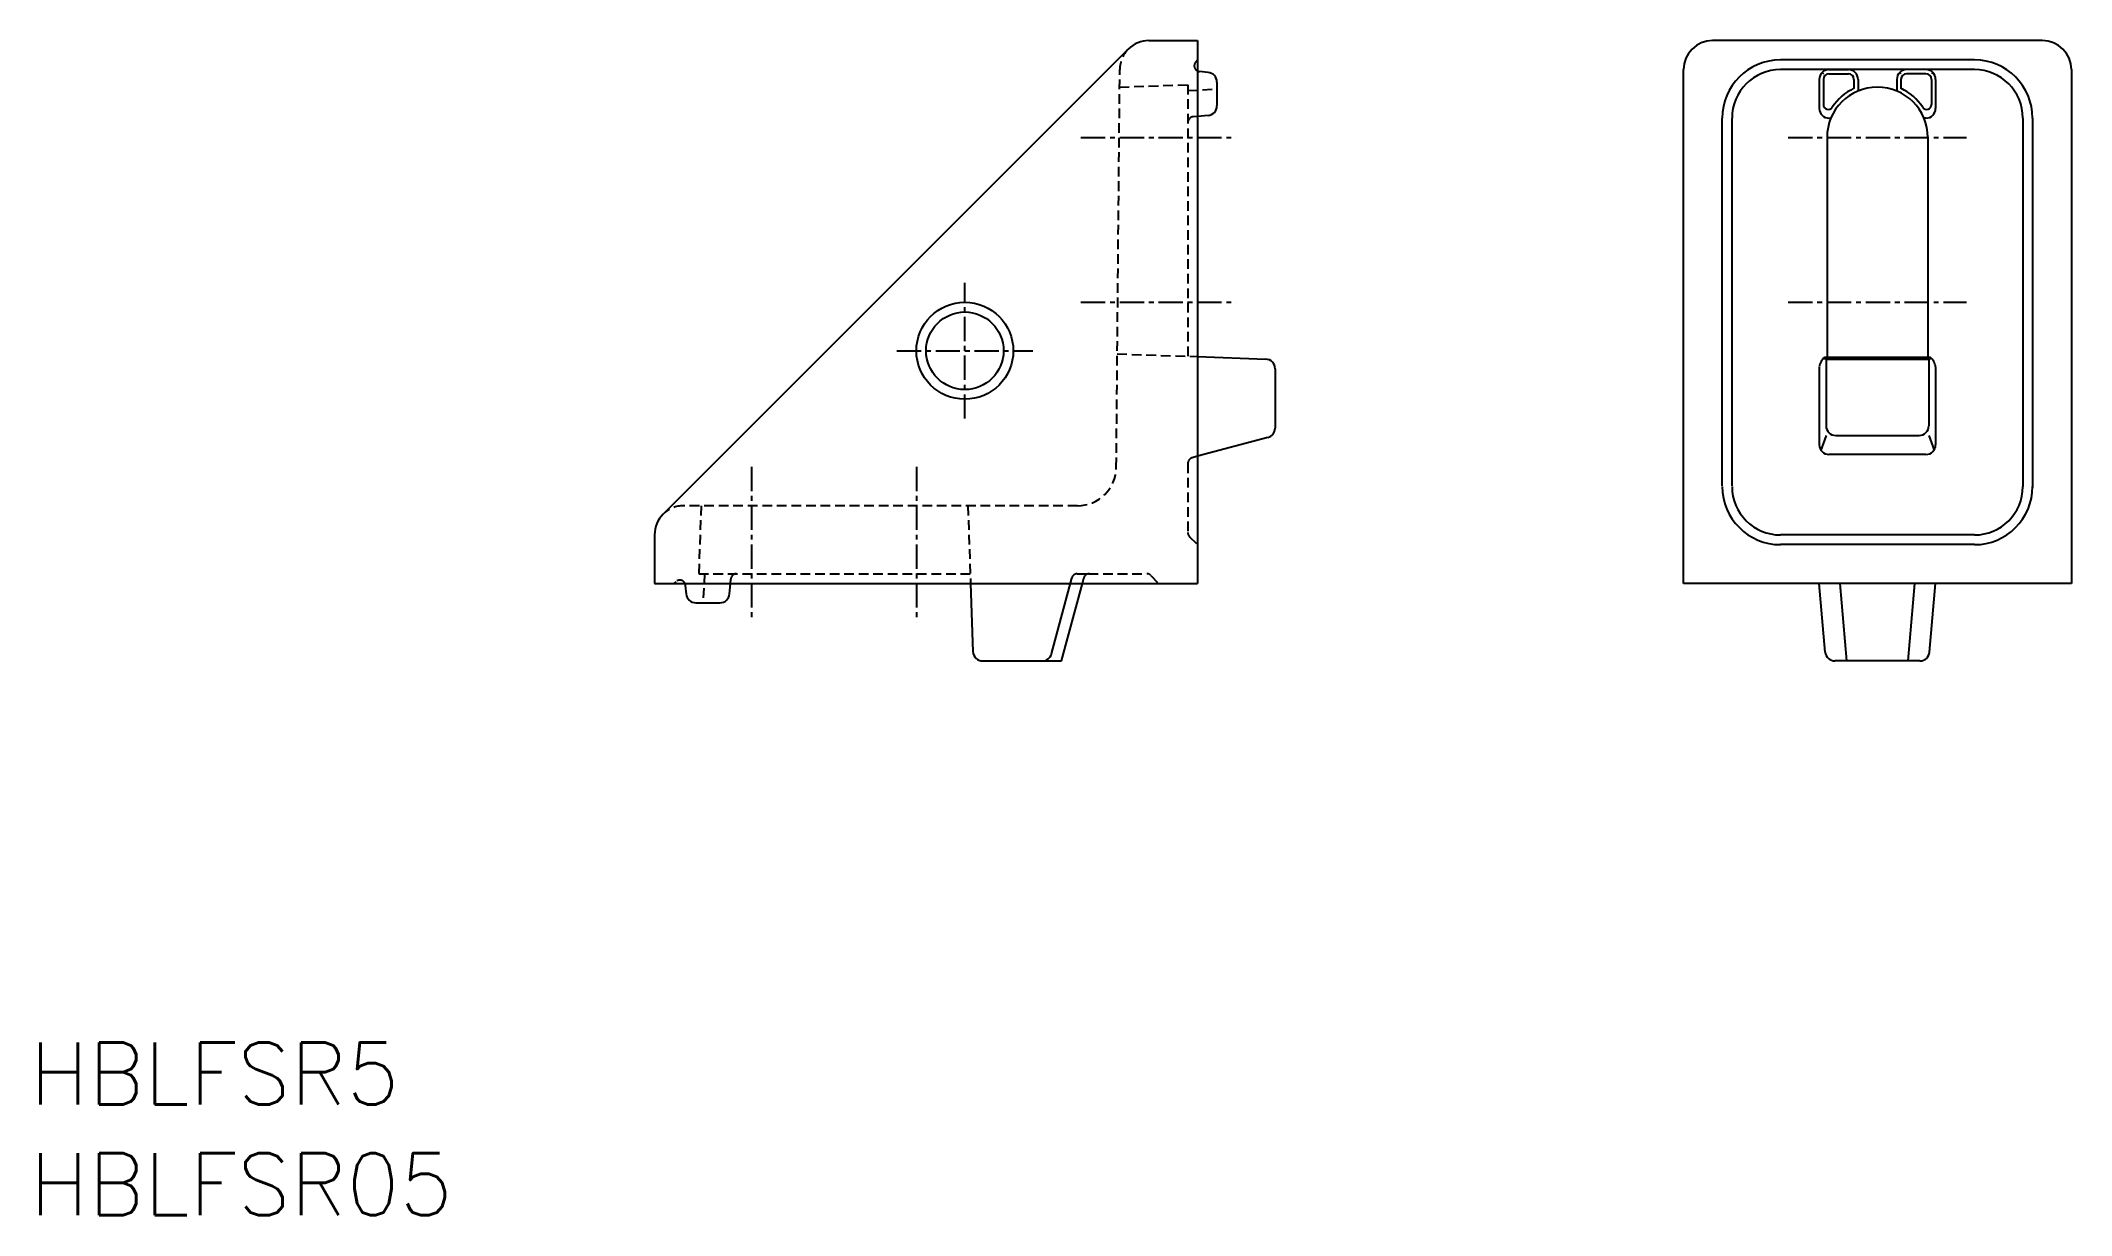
# Model space of a CAD drawing. Extents: x -49 to 56, y -73 to -13.
import ezdxf

# ---------------------------------------------------------------- set-up
doc = ezdxf.new("R2010")
doc.units = 0
doc.linetypes.add('CENTER', pattern=[2, 1.25, -0.25, 0.25, -0.25])
doc.linetypes.add('DASHED', pattern=[0.75, 0.5, -0.25])
doc.layers.get('0').update_dxf_attribs({"linetype": 'CONTINUOUS'})
doc.layers.add('CENTER', color=1, linetype='CENTER')
doc.styles.get("Standard").update_dxf_attribs({"font": 'txt.shx', "bigfont": 'extfont2.shx'})

msp = doc.modelspace()

# ---------------------------------------------------------------- linework, layer by layer
at = {"color": 7, "linetype": 'CONTINUOUS'}
for p, q in [((8.61, -12.51), (11.12, -12.51)), ((11.12, -12.51), (11.12, -40.51)), ((54.68, -12.51), (37.68, -12.51)), ((7.55, -12.95), (-16.44, -36.94)), ((51.18, -13.51), (41.18, -13.51)), ((11.66, -14.15), (11.22, -14.11)), ((12.12, -14.65), (12.12, -15.88)), ((36.18, -40.51), (36.18, -14.01)), ((51.18, -14.01), (41.18, -14.01)), ((43.18, -14.51), (43.18, -16.01)), ((43.33, -14.16), (43.39, -14.22)), ((43.39, -14.51), (43.39, -15.81)), ((44.68, -14.01), (43.66, -14.01)), ((43.66, -14.01), (44.68, -14.01)), ((44.68, -14.01), (43.68, -14.01)), ((43.68, -14.22), (44.68, -14.22)), ((44.97, -14.51), (44.97, -14.98)), ((45.18, -14.51), (45.18, -15.11)), ((47.18, -14.51), (47.18, -15.11)), ((47.39, -14.22), (47.33, -14.16)), ((47.39, -14.51), (47.39, -14.98)), ((48.7, -14.01), (47.68, -14.01)), ((48.68, -14.01), (47.68, -14.01)), ((48.68, -14.22), (47.68, -14.22)), ((49.03, -14.16), (48.97, -14.22)), ((48.97, -14.51), (48.97, -15.81)), ((49.18, -14.51), (49.18, -16.01)), ((56.18, -14.01), (56.18, -40.51)), ((11.66, -16.38), (11.12, -16.43)), ((38.18, -35.48), (38.18, -16.51)), ((38.68, -35.48), (38.68, -16.51)), ((43.68, -16.51), (43.78, -16.51)), ((48.68, -16.51), (48.58, -16.51)), ((53.68, -16.51), (53.68, -35.51)), ((54.18, -16.51), (54.18, -35.56)), ((43.58, -17.51), (43.58, -28.85)), ((48.78, -17.51), (48.78, -28.85)), ((11.12, -28.81), (14.64, -28.94)), ((43.53, -28.95), (43.42, -28.92)), ((48.9, -28.85), (43.46, -28.85)), ((43.53, -28.95), (48.83, -28.95)), ((43.53, -28.95), (43.53, -32.38)), ((48.94, -28.92), (48.83, -28.95)), ((48.83, -28.95), (48.83, -32.38)), ((15.12, -29.44), (15.12, -32.5)), ((43.18, -29.35), (43.18, -33.36)), ((49.18, -29.35), (49.18, -33.36)), ((14.75, -32.98), (11.12, -33.95)), ((43.53, -32.88), (43.26, -33.64)), ((44.03, -32.88), (48.33, -32.88)), ((48.83, -32.88), (49.1, -33.64)), ((48.68, -33.86), (43.68, -33.86)), ((-16.88, -38), (-16.88, -40.51)), ((51.18, -38.01), (41.18, -38.01)), ((51.18, -38.51), (41.18, -38.51)), ((-16.88, -40.51), (11.12, -40.51)), ((-15.79, -40.43), (-15.88, -40.51)), ((-15.24, -41.06), (-15.28, -40.61)), ((-13.01, -41.06), (-12.97, -40.51)), ((-0.58, -40.51), (-0.46, -44.03)), ((3.59, -44.14), (4.64, -40.23)), ((4.11, -44.51), (5.18, -40.51)), ((56.18, -40.51), (36.18, -40.51)), ((43.49, -44.06), (43.18, -40.51)), ((44.6, -44.51), (44.25, -40.51)), ((47.76, -44.51), (48.11, -40.51)), ((48.87, -44.06), (49.18, -40.51)), ((-14.75, -41.51), (-13.51, -41.51)), ((0.04, -44.51), (4.11, -44.51)), ((48.37, -44.51), (43.99, -44.51))]:
    msp.add_line(p, q, dxfattribs=at)
at = {"color": 3, "linetype": 'DASHED'}
for p, q in [((11.04, -13.6), (11.12, -13.51)), ((6.93, -34.52), (7.11, -14)), ((7.1, -14.91), (10.62, -14.79)), ((10.62, -14.79), (10.62, -28.8)), ((10.62, -15.09), (12.12, -15.01)), ((11.12, -16.43), (10.89, -16.45)), ((6.98, -28.67), (11.12, -28.81)), ((10.62, -34.32), (10.62, -37.89)), ((11.12, -33.95), (10.84, -34.03)), ((4.93, -36.5), (-15.39, -36.5)), ((-14.48, -36.5), (-14.6, -40.01)), ((-0.72, -36.5), (-0.58, -40.51)), ((10.71, -38.1), (11.12, -38.51)), ((-14.6, -40.01), (-0.6, -40.01)), ((-14.3, -40.01), (-14.38, -41.51)), ((-12.97, -40.51), (-12.95, -40.29)), ((4.92, -40.01), (5.5, -40.01)), ((5.18, -40.51), (5.25, -40.23)), ((5.5, -40.01), (8.5, -40.01)), ((8.71, -40.1), (9.12, -40.51))]:
    msp.add_line(p, q, dxfattribs=at)
at = {"color": 3, "linetype": 'CONTINUOUS'}
msp.add_circle((-0.88, -28.51), 2.5, dxfattribs=at)
at = {"color": 7, "linetype": 'CONTINUOUS'}
msp.add_circle((-0.88, -28.51), 2, dxfattribs=at)
for centre, radius, start, end in [((8.61, -14.01), 1.5, 90, 135), ((37.68, -14.01), 1.5, 90, 180), ((54.68, -14.01), 1.5, 0, 90), ((41.18, -16.51), 3, 90, 180), ((51.18, -16.51), 3, 0, 90), ((11.25, -13.81), 0.3, 244.9916, 265), ((11.62, -14.65), 0.5, 0, 85), ((41.18, -16.51), 2.5, 90, 180), ((43.68, -14.51), 0.5, 90, 180), ((43.68, -14.51), 0.29, 90, 180), ((44.68, -14.51), 0.5, 0, 90), ((44.68, -14.51), 0.29, 0, 90), ((47.68, -14.51), 0.5, 90, 180), ((47.68, -14.51), 0.29, 90, 180), ((48.68, -14.51), 0.5, 0, 90), ((48.68, -14.51), 0.29, 0, 90), ((51.18, -16.51), 2.5, 0, 90), ((46.18, -17.51), 2.6, 0, 180), ((46.18, -17.51), 2.81, 115.506, 146.1055), ((46.18, -17.51), 2.81, 33.8945, 64.494), ((11.62, -15.88), 0.5, 275, 0), ((43.68, -16.01), 0.5, 180, 270), ((43.64, -15.81), 0.25, 180, 326.1055), ((48.72, -15.81), 0.25, 213.8945, 0), ((48.68, -16.01), 0.5, 270, 0), ((14.62, -29.44), 0.5, 0, 88), ((44.01, -29.48), 0.843, 130.8876, 170.6147), ((48.35, -29.48), 0.843, 9.3853, 49.1124), ((44.03, -32.38), 0.5, 180, 270), ((48.33, -32.38), 0.5, 270, 0), ((14.62, -32.5), 0.5, 285, 0), ((43.68, -33.36), 0.5, 180, 270), ((48.68, -33.36), 0.5, 270, 0), ((41.18, -35.51), 3, 180, 270), ((41.18, -35.51), 2.5, 180, 270), ((51.18, -35.51), 3, 270, 0), ((51.18, -35.51), 2.5, 270, 0), ((-15.38, -38), 1.5, 135, 180), ((-15.58, -40.64), 0.3, 5, 24.3477), ((-14.75, -41.01), 0.5, 185, 270), ((-13.51, -41.01), 0.5, 270, 355), ((0.04, -44.01), 0.5, 182, 270), ((3.11, -44.01), 0.5, 270, 345), ((43.99, -44.01), 0.5, 185, 270), ((48.37, -44.01), 0.5, 270, 355)]:
    msp.add_arc(centre, radius, start, end, dxfattribs=at)
at = {"color": 3, "linetype": 'DASHED'}
for centre, radius, start, end in [((8.61, -14.01), 1.5, 135, 179.5), ((11.25, -13.81), 0.3, 135, 244.9916), ((10.92, -16.74), 0.3, 95, 180), ((4.93, -34.5), 2, 270, 359.5), ((10.92, -34.32), 0.3, 105, 180), ((-15.38, -38), 1.5, 90.5, 135), ((10.92, -37.89), 0.3, 180, 225), ((-15.58, -40.64), 0.3, 24.3477, 135), ((-12.65, -40.31), 0.3, 90, 175), ((4.92, -40.31), 0.3, 90, 165), ((5.54, -40.31), 0.3, 90, 165), ((8.5, -40.31), 0.3, 45, 90)]:
    msp.add_arc(centre, radius, start, end, dxfattribs=at)
at = {"layer": 'CENTER', "color": 1, "linetype": 'CENTER'}
for p, q in [((5.11, -17.51), (13.12, -17.51)), ((41.58, -17.51), (50.78, -17.51)), ((-0.88, -32.01), (-0.88, -25.01)), ((5.11, -26.01), (13.12, -26.01)), ((41.58, -26.01), (50.78, -26.01)), ((-4.38, -28.51), (2.62, -28.51)), ((-11.88, -34.5), (-11.88, -42.51)), ((-3.38, -34.5), (-3.38, -42.51))]:
    msp.add_line(p, q, dxfattribs=at)

# ---------------------------------------------------------------- texts
at = {"color": 7, "linetype": 'CONTINUOUS'}
for s, p in [('HBLFSR5', (-49.09, -67.39)), ('HBLFSR05', (-49.09, -73.1))]:
    msp.add_text(s, height=3.2, dxfattribs=at).set_placement(p)

doc.saveas('drawing.dxf')
